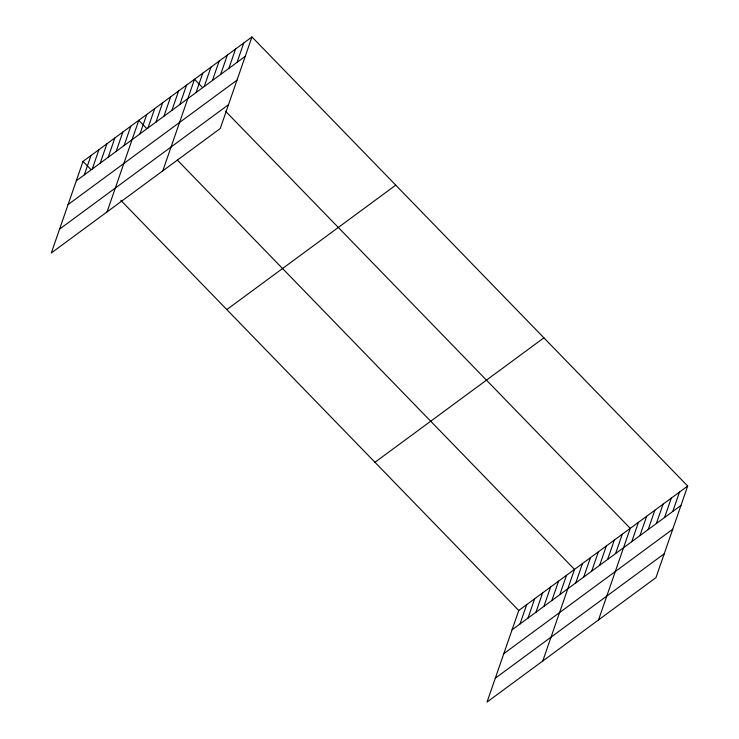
<?xml version="1.0" encoding="UTF-8"?>
<svg xmlns="http://www.w3.org/2000/svg" width="739" height="739" viewBox="0 0 739 739"><rect width="100%" height="100%" fill="white"/><g stroke="black" fill="none" stroke-linecap="round" stroke-linejoin="round"><path stroke-width="1.11" d="M251.962 36.95L83.027 161.388L51.314 252.96L220.25 128.521L251.962 36.95L687.686 486.04L655.973 577.612L487.038 702.05L518.75 610.479L687.686 486.04M84.283 174.884L90.989 155.523M92.246 169.019L98.952 149.657M100.208 163.153L106.915 143.791M108.18 157.287L114.878 137.925M116.143 151.421L122.84 132.059M124.106 145.546L130.812 126.193M107.063 211.899L138.775 120.328L146.34 128.124M140.031 133.814L146.738 114.462M147.994 127.949L154.7 108.596M155.966 122.083L162.663 102.73M163.929 116.217L170.626 96.855M171.891 110.351L178.598 90.989M179.854 104.485L186.561 85.124M162.811 170.829L194.523 79.258L202.089 87.063M196.029 92.578L202.726 73.216M204.232 86.528L210.938 67.175M212.435 80.486L219.141 61.125M220.638 74.445L227.344 55.083M228.85 68.394L235.547 49.042M237.053 62.353L243.759 42.991M520.007 623.975L526.713 604.613M527.969 618.109L534.676 598.747M535.932 612.243L542.638 592.881M543.904 606.377L550.601 587.015M551.867 600.502L558.564 581.15M559.829 594.636L566.536 575.284M542.786 660.98L574.499 569.418L177.369 160.104M575.755 582.905L582.461 563.552M583.718 577.039L590.424 557.686M591.69 571.173L598.387 551.811M599.652 565.307L606.349 545.945M607.615 559.441L614.321 540.08M615.578 553.576L622.284 534.214M598.535 619.919L630.247 528.348L225.552 111.238M631.753 541.669L638.45 522.307M639.956 535.618L646.662 516.265M648.158 529.577L654.865 510.215M656.371 523.535L663.068 504.174M664.573 517.485L671.28 498.132M672.776 511.443L679.483 492.082M76.32 180.75L245.256 56.312M68.071 204.583L237.007 80.135M59.563 229.127L228.508 104.689M226.808 309.586L395.753 185.147M374.959 462.281L543.895 337.843M512.044 629.84L680.979 505.402M503.795 653.673L672.73 529.226M495.287 678.217L664.232 553.779M83.027 161.388L90.592 169.194M120.863 200.389L518.75 610.479"/></g></svg>
